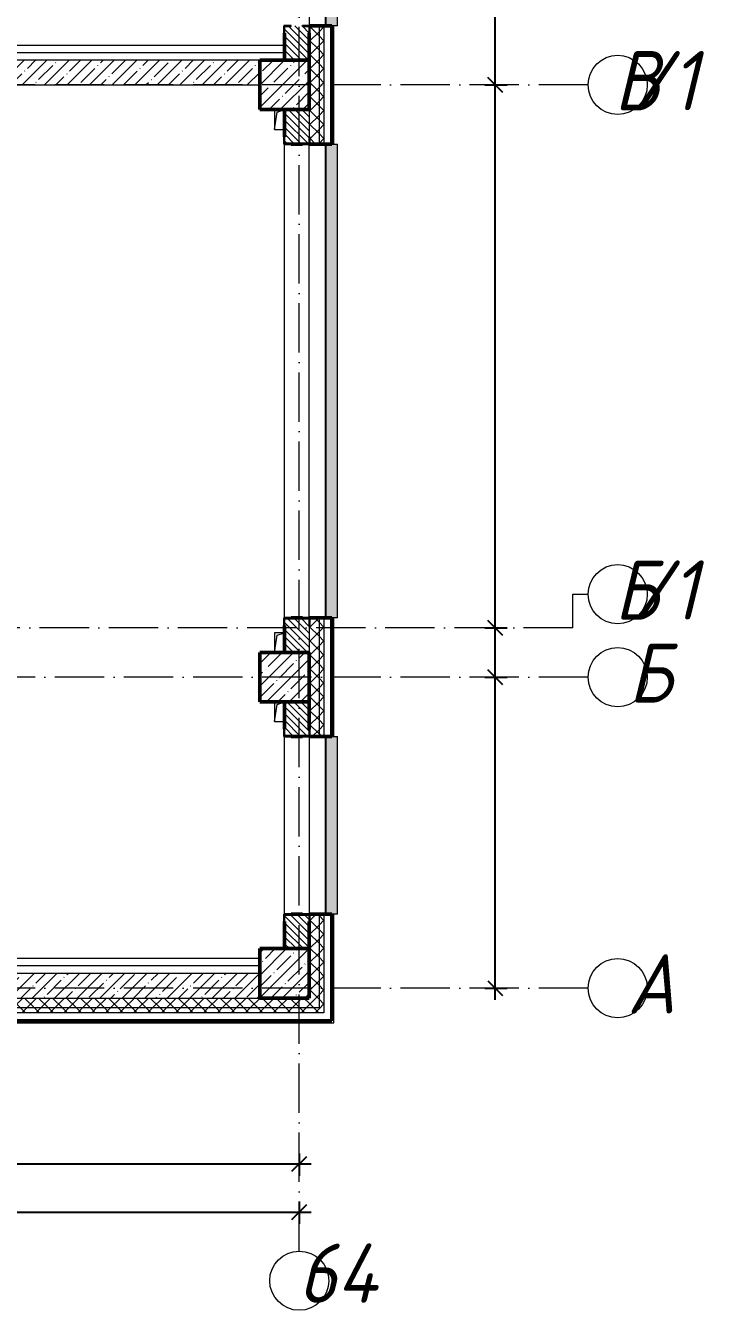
# Model space of a CAD drawing. Header units: millimetres. Extents: x -401725 to 250493, y 305116 to 802890.
# Drawn here: x -78136 to -71264, y 453933 to 466947 of the extents above; entities that cross this region are included whole.
import ezdxf

# ---------------------------------------------------------------- set-up
doc = ezdxf.new("R2010")
doc.units = ezdxf.units.MM
doc.linetypes.add('50_200_ШТРИХ_1Т_ш5_п1_п1_', pattern=[700, 500, -100, 0, -100])
for name, color, linetype, lineweight in [('A-____-____-DIMS', 7, 'Continuous', 9), ('A-DETL-____-OTLN-4', 7, 'Continuous', 18), ('A-GENM-____-MCUT', 7, 'Continuous', 25), ('A-GENM-____-OTLN', 7, 'Continuous', 9), ('A-GENM-____-OTLN-1', 7, 'Continuous', 25), ('A-GLAZ-____-OTLN', 7, 'Continuous', 9), ('A-WALL-____-MCUT-1', 7, 'Continuous', 9), ('A-WALL-____-MCUT-2', 7, 'Continuous', 50), ('A-WALL-____-MCUT-3', 7, 'Continuous', 9), ('A-WALL-____-OTLN', 7, 'Continuous', 9), ('A-WALL-____-PATT-1', 7, 'Continuous', 9), ('A-WALL-FNSH-MCUT-1', 7, 'Continuous', 9), ('S-COLS-____-MCUT', 7, 'Continuous', 50), ('S-COLS-____-OTLN', 7, 'Continuous', 9), ('S-GRID-____-IDEN', 7, 'Continuous', 9), ('S-GRID-____-OTLN', 7, 'Continuous', 9), ('S-GRID-____-OTLN-1', 7, '50_200_ШТРИХ_1Т_ш5_п1_п1_', 9)]:
    doc.layers.add(name, color=color, linetype=linetype, lineweight=lineweight)
doc.layers.add('A-GLAZ-____-OTLN-1', color=7, linetype='Continuous', lineweight=9, true_color=0xc0c0c0)
doc.styles.add('ISOCPEUR_I', font='isocpeui.ttf', dxfattribs={"width": 0.9, "height": 2.5})
doc.dimstyles.new('ISO-2_5_0_9К_БОЛЬШОЙ_ОСИ', dxfattribs={"dimscale": 304.8, "dimtxt": 248.995294, "dimasz": 0.492126, "dimexe": 0.393701, "dimexo": 0, "dimgap": 0, "dimtad": 1, "dimdec": 0, "dimzin": 0, "dimdsep": 46, "dimtxsty": 'ISOCPEUR_I', "dimblk1": 'OBLIQUE', "dimblk2": 'OBLIQUE', "dimsah": 1, "dimcen": 0.09, "dimdle": 0.393701, "dimazin": 0, "dimtfac": 1, "dimtdec": 4, "dimtix": 1, "dimtmove": 0, "dimatfit": 3, "dimfxl": 1, "dimtvp": 1, "dimtolj": 1, "dimtzin": 0, "dimarcsym": 2})
pattern_1 = [(45, (-176515.07, 459015.94), (-70.71068, 70.71068), []), (135, (-176515.07, 459015.94), (-70.71068, -70.71068), [])]
pattern_2 = [(45, (-176515.07, 459015.94), (-114.04925, 114.04925), []), (45, (-176401.02, 459015.94), (-114.04925, 114.04925), [201.612, -40.322, 3.353, -36.97])]
pattern_3 = [(135, (-176515.067, 459015.94), (-35.35534, -35.35534), [])]
pattern_4 = [(45, (-176515.07, 459015.94), (-85.53659, 85.53659), []), (45, (-176458.04, 459015.94), (-85.53659, 85.53659), [])]

# ---------------------------------------------------------------- blocks, each defined once
blk = doc.blocks.new('BSC_Колонна _Прямоугольная - 500х500-V27-АР1_План отверстий 1 этажа в осях 1-64_А-ГГ')
at = {"layer": 'S-COLS-____-OTLN'}
h = blk.add_hatch(dxfattribs=at)
h.set_pattern_fill('FP_59', color=256, style=0, pattern_type=2)
h.set_pattern_definition([(45, (-101000, 1668.96), (-114.04925, 114.04925), []), (45, (-100885.95, 1668.96), (-114.04925, 114.04925), [201.613, -40.323, 3.353, -36.97])])
h.paths.add_polyline_path([(-250, -250), (250, -250), (250, 250), (-250, 250), (-250, -177)], flags=0)
at = {"layer": 'S-COLS-____-MCUT'}
for p, q in [((250, 250), (-250, 250)), ((-250, 250), (-250, -250)), ((250, -250), (250, 250)), ((-250, -250), (250, -250))]:
    blk.add_line(p, q, dxfattribs=at)
blk = doc.blocks.new('BSC_Колонна _Прямоугольная - 500х500-V29-АР1_План отверстий 1 этажа в осях 1-64_А-ГГ')
at = {"layer": 'S-COLS-____-OTLN'}
h = blk.add_hatch(dxfattribs=at)
h.set_pattern_fill('FP_61', color=256, style=0, pattern_type=2)
h.set_pattern_definition([(45, (-101000, -7331.04), (-114.04925, 114.04925), []), (45, (-100885.95, -7331.04), (-114.04925, 114.04925), [201.613, -40.323, 3.353, -36.97])])
h.paths.add_polyline_path([(-250, -250), (250, -250), (250, 250), (-250, 250)], flags=0)
at = {"layer": 'S-COLS-____-MCUT'}
for p, q in [((250, 250), (-250, 250)), ((-250, 250), (-250, -250)), ((250, -250), (250, 250)), ((-250, -250), (250, -250))]:
    blk.add_line(p, q, dxfattribs=at)
blk = doc.blocks.new('BSC_Колонна _Прямоугольная - 500х500-V84-АР1_План отверстий 1 этажа в осях 1-64_А-ГГ')
at = {"layer": 'S-COLS-____-OTLN'}
h = blk.add_hatch(dxfattribs=at)
h.set_pattern_fill('FP_116', color=256, style=0, pattern_type=2)
h.set_pattern_definition([(45, (-101000, -1331.04), (-114.04925, 114.04925), []), (45, (-100885.95, -1331.04), (-114.04925, 114.04925), [201.613, -40.323, 3.353, -36.97])])
h.paths.add_polyline_path([(-250, -250), (250, -250), (250, 250), (-250, 250)], flags=0)
at = {"layer": 'S-COLS-____-MCUT'}
for p, q in [((250, 250), (-250, 250)), ((-250, 250), (-250, -250)), ((250, -250), (250, 250)), ((-250, -250), (250, -250))]:
    blk.add_line(p, q, dxfattribs=at)
blk = doc.blocks.new('Фахверк_СКБ_Уголок - 250_2700-27497298-АР1_План отверстий 1 этажа в осях 1-64_А-ГГ')
at = {"layer": 'A-GENM-____-MCUT'}
for p, q in [((200, 181), (125, 181)), ((125, 181), (125, 106)), ((131, 106), (131, 175)), ((131, 175), (200, 175)), ((200, 175), (200, 181)), ((125, 106), (131, 106)), ((131, -6), (125, -6)), ((125, -6), (125, -81)), ((125, -81), (200, -81)), ((131, -75), (131, -6)), ((200, -75), (131, -75)), ((200, -81), (200, -75))]:
    blk.add_line(p, q, dxfattribs=at)
blk = doc.blocks.new('AR_Отверстие прямоугольное _в плите_ - AR_Отверстие прямоугольное _в плите_-30511735-АР1_План отверстий 1 этажа в осях 1-64_А-ГГ')
at = {"layer": 'A-GENM-____-OTLN'}
for p, q in [((-50, 100), (-50, -100)), ((-50, -100), (-25, 75)), ((-25, 75), (50, 100)), ((-50, -100), (50, -100))]:
    blk.add_line(p, q, dxfattribs=at)
blk = doc.blocks.new('AR_Отверстие прямоугольное _в плите_ - AR_Отверстие прямоугольное _в плите_-V182-АР1_План отверстий 1 этажа в осях 1-64_А-ГГ')
at = {"layer": 'A-GENM-____-OTLN'}
for p, q in [((50, 100), (-50, 100)), ((-50, 100), (-50, -100)), ((-50, -100), (-25, 75)), ((-25, 75), (50, 100))]:
    blk.add_line(p, q, dxfattribs=at)
blk = doc.blocks.new('Отлив_СКБ - Отлив витража_120_НВФ-V210-АР1_План отверстий 1 этажа в осях 1-64_А-ГГ')
at = {"layer": 'A-GLAZ-____-OTLN-1'}
for points in [[(0, -2), (1800, -2), (1800, 0), (0, 0)], [(51, -120), (1800, -120), (1800, -2), (0, -2), (0, -120)]]:
    blk.add_hatch(color=256, dxfattribs=at).paths.add_polyline_path(points, flags=0)
at = {"layer": 'A-GLAZ-____-OTLN'}
for p, q in [((0, 0), (1800, 0)), ((1800, -2), (0, -2)), ((0, -120), (0, -83)), ((0, -120), (1800, -120)), ((1800, -83), (1800, -120))]:
    blk.add_line(p, q, dxfattribs=at)
blk = doc.blocks.new('Отлив_СКБ - Отлив витража_120_НВФ-31885688-АР1_План отверстий 1 этажа в осях 1-64_А-ГГ')
at = {"layer": 'A-GLAZ-____-OTLN-1'}
for points in [[(3949, -2), (4800, -2), (4800, 0), (0, 0), (0, -2), (414, -2)], [(3949, -120), (4800, -120), (4800, -2), (0, -2), (0, -120), (414, -120)]]:
    blk.add_hatch(color=256, dxfattribs=at).paths.add_polyline_path(points, flags=0)
at = {"layer": 'A-GLAZ-____-OTLN'}
for p, q in [((0, 0), (4800, 0)), ((4800, -2), (0, -2)), ((0, -120), (0, -83)), ((0, -120), (4800, -120)), ((4800, -83), (4800, -120))]:
    blk.add_line(p, q, dxfattribs=at)
blk = doc.blocks.new('Ось сетки - Круг_Ø6_00__ISO-2_5_0_9K_-25732049-АР1_План отверстий 1 этажа в осях 1-64_А-ГГ')
at = {"layer": 'S-GRID-____-IDEN'}
blk.add_circle((0, 0), 3, dxfattribs=at)
blk = doc.blocks.new('_Oblique')
at = {"color": 0, "linetype": 'ByBlock', "lineweight": -2}
blk.add_line((-0.5, -0.5), (0.5, 0.5), dxfattribs=at)
blk = doc.blocks.new('*D13350')
at = {"layer": 'A-____-____-DIMS', "color": 0, "lineweight": -2, "transparency": 16777216}
for p, q in [((-83165, 455523), (-83165, 455297)), ((-75365, 455523), (-75365, 455297)), ((-83285, 455417), (-75245, 455417))]:
    blk.add_line(p, q, dxfattribs=at)
at = {"layer": 'Defpoints', "color": 0, "transparency": 16777216}
for p in [(-83165, 455523), (-75365, 455523), (-75365, 455417)]:
    blk.add_point(p, dxfattribs=at)
at = {"layer": 'A-____-____-DIMS', "color": 0, "lineweight": -2, "transparency": 16777216, "xscale": 150, "yscale": 150, "zscale": 150, "rotation": 180}
blk.add_blockref('_Oblique', (-83165, 455417), dxfattribs=at)
at = {"layer": 'A-____-____-DIMS', "color": 0, "lineweight": -2, "transparency": 16777216, "xscale": 150, "yscale": 150, "zscale": 150}
blk.add_blockref('_Oblique', (-75365, 455417), dxfattribs=at)
at = {"layer": 'A-____-____-DIMS', "color": 0, "transparency": 16777216, "insert": (-79265, 455419), "char_height": 2.5, "width": 758.48, "attachment_point": 5, "style": 'ISOCPEUR_I'}
blk.add_mtext('\\A1;7800', dxfattribs=at)
blk = doc.blocks.new('*D13351')
at = {"layer": 'A-____-____-DIMS', "color": 0, "lineweight": -2, "transparency": 16777216}
for p, q in [((-178865, 455035), (-178865, 454809)), ((-75365, 455035), (-75365, 454809)), ((-178985, 454929), (-75245, 454929))]:
    blk.add_line(p, q, dxfattribs=at)
at = {"layer": 'Defpoints', "color": 0, "transparency": 16777216}
for p in [(-178865, 455035), (-75365, 455035), (-75365, 454929)]:
    blk.add_point(p, dxfattribs=at)
at = {"layer": 'A-____-____-DIMS', "color": 0, "lineweight": -2, "transparency": 16777216, "xscale": 150, "yscale": 150, "zscale": 150, "rotation": 180}
blk.add_blockref('_Oblique', (-178865, 454929), dxfattribs=at)
at = {"layer": 'A-____-____-DIMS', "color": 0, "lineweight": -2, "transparency": 16777216, "xscale": 150, "yscale": 150, "zscale": 150}
blk.add_blockref('_Oblique', (-75365, 454929), dxfattribs=at)
at = {"layer": 'A-____-____-DIMS', "color": 0, "transparency": 16777216, "insert": (-127115, 454930), "char_height": 2.5, "width": 1080.26, "attachment_point": 5, "style": 'ISOCPEUR_I'}
blk.add_mtext('\\A1;103500', dxfattribs=at)
blk = doc.blocks.new('*D13352')
at = {"layer": 'A-____-____-DIMS', "color": 0, "lineweight": -2, "transparency": 16777216}
for p, q in [((-73381, 457077), (-73381, 460467)), ((-73487, 460347), (-73261, 460347)), ((-73487, 457197), (-73261, 457197))]:
    blk.add_line(p, q, dxfattribs=at)
at = {"layer": 'Defpoints', "color": 0, "transparency": 16777216}
for p in [(-73487, 460347), (-73381, 460347), (-73487, 457197)]:
    blk.add_point(p, dxfattribs=at)
at = {"layer": 'A-____-____-DIMS', "color": 0, "lineweight": -2, "transparency": 16777216, "xscale": 150, "yscale": 150, "zscale": 150}
for p, rotation in [((-73381, 460347), 90), ((-73381, 457197), 270)]:
    blk.add_blockref('_Oblique', p, dxfattribs=dict(at, rotation=rotation))
at = {"layer": 'A-____-____-DIMS', "color": 0, "transparency": 16777216, "insert": (-73382, 458772), "char_height": 2.5, "width": 701.02, "attachment_point": 5, "rotation": 90, "style": 'ISOCPEUR_I'}
blk.add_mtext('\\A1;3150', dxfattribs=at)
blk = doc.blocks.new('*D13353')
at = {"layer": 'A-____-____-DIMS', "color": 0, "lineweight": -2, "transparency": 16777216}
for p, q in [((-73381, 460227), (-73381, 460967)), ((-73487, 460847), (-73261, 460847)), ((-73487, 460347), (-73261, 460347))]:
    blk.add_line(p, q, dxfattribs=at)
at = {"layer": 'Defpoints', "color": 0, "transparency": 16777216}
for p in [(-73487, 460847), (-73381, 460847), (-73487, 460347)]:
    blk.add_point(p, dxfattribs=at)
at = {"layer": 'A-____-____-DIMS', "color": 0, "lineweight": -2, "transparency": 16777216, "xscale": 150, "yscale": 150, "zscale": 150}
for p, rotation in [((-73381, 460847), 90), ((-73381, 460347), 270)]:
    blk.add_blockref('_Oblique', p, dxfattribs=dict(at, rotation=rotation))
at = {"layer": 'A-____-____-DIMS', "color": 0, "transparency": 16777216, "insert": (-73382, 460597), "char_height": 2.5, "width": 568.86, "attachment_point": 5, "rotation": 90, "style": 'ISOCPEUR_I'}
blk.add_mtext('\\A1;500', dxfattribs=at)
blk = doc.blocks.new('*D13354')
at = {"layer": 'A-____-____-DIMS', "color": 0, "lineweight": -2, "transparency": 16777216}
for p, q in [((-73381, 460727), (-73381, 466467)), ((-73487, 466347), (-73261, 466347)), ((-73487, 460847), (-73261, 460847))]:
    blk.add_line(p, q, dxfattribs=at)
at = {"layer": 'Defpoints', "color": 0, "transparency": 16777216}
for p in [(-73487, 466347), (-73381, 466347), (-73487, 460847)]:
    blk.add_point(p, dxfattribs=at)
at = {"layer": 'A-____-____-DIMS', "color": 0, "lineweight": -2, "transparency": 16777216, "xscale": 150, "yscale": 150, "zscale": 150}
for p, rotation in [((-73381, 466347), 90), ((-73381, 460847), 270)]:
    blk.add_blockref('_Oblique', p, dxfattribs=dict(at, rotation=rotation))
at = {"layer": 'A-____-____-DIMS', "color": 0, "transparency": 16777216, "insert": (-73382, 463597), "char_height": 2.5, "width": 758.48, "attachment_point": 5, "rotation": 90, "style": 'ISOCPEUR_I'}
blk.add_mtext('\\A1;5500', dxfattribs=at)
blk = doc.blocks.new('*D13355')
at = {"layer": 'A-____-____-DIMS', "color": 0, "lineweight": -2, "transparency": 16777216}
for p, q in [((-73381, 466227), (-73381, 468517)), ((-73487, 468397), (-73261, 468397)), ((-73487, 466347), (-73261, 466347))]:
    blk.add_line(p, q, dxfattribs=at)
at = {"layer": 'Defpoints', "color": 0, "transparency": 16777216}
for p in [(-73487, 468397), (-73381, 468397), (-73487, 466347)]:
    blk.add_point(p, dxfattribs=at)
at = {"layer": 'A-____-____-DIMS', "color": 0, "lineweight": -2, "transparency": 16777216, "xscale": 150, "yscale": 150, "zscale": 150}
for p, rotation in [((-73381, 468397), 90), ((-73381, 466347), 270)]:
    blk.add_blockref('_Oblique', p, dxfattribs=dict(at, rotation=rotation))
at = {"layer": 'A-____-____-DIMS', "color": 0, "transparency": 16777216, "insert": (-73382, 467372), "char_height": 2.5, "width": 758.48, "attachment_point": 5, "rotation": 90, "style": 'ISOCPEUR_I'}
blk.add_mtext('\\A1;2050', dxfattribs=at)

msp = doc.modelspace()

# ---------------------------------------------------------------- hatches: boundary and pattern name
at = {"layer": 'A-WALL-____-PATT-1'}
h = msp.add_hatch(dxfattribs=at)
h.set_pattern_fill('FP_1', color=256, style=0, pattern_type=2)
h.set_pattern_definition(pattern_1)
h.paths.add_polyline_path([(-75165.0675, 456996.983), (-75165.0675, 457946.983), (-75259.0675, 457946.983), (-75259.0675, 457871.983), (-75265.0675, 457871.983), (-75265.0675, 456996.983)], flags=0)
h.paths.add_polyline_path([(-75259.0675, 459746.983), (-75165.0675, 459746.983), (-75165.0675, 460946.983), (-75259.0675, 460946.983), (-75259.0675, 460871.983), (-75265.0675, 460871.983), (-75265.0675, 459821.983), (-75259.0675, 459821.983), (-75259.0675, 459750.427)], flags=0)
h.paths.add_polyline_path([(-75259.0675, 465746.983), (-75165.0675, 465746.983), (-75165.0675, 466946.983), (-75259.0675, 466946.983), (-75259.0675, 466871.983), (-75265.0675, 466871.983), (-75265.0675, 465821.983), (-75259.0675, 465821.983), (-75259.0675, 465752.983)], flags=0)
h.paths.add_polyline_path([(-75259.0675, 468746.983), (-75165.0675, 468746.983), (-75165.0675, 469946.983), (-75259.0675, 469946.983), (-75259.0675, 469871.983), (-75265.0675, 469871.983), (-75265.0675, 468821.983), (-75259.0675, 468821.983), (-75259.0675, 468752.983)], flags=0)
h.paths.add_polyline_path([(-75165.0675, 471746.983), (-75165.0675, 472946.983), (-75259.0675, 472946.983), (-75259.0675, 472871.983), (-75265.0675, 472871.983), (-75265.0675, 471821.983), (-75259.0675, 471821.983), (-75259.0675, 471746.983)], flags=0)
h.paths.add_polyline_path([(-75165.0675, 474746.983), (-75165.0675, 475946.983), (-75259.0675, 475946.983), (-75259.0675, 475871.983), (-75265.0675, 475871.983), (-75265.0675, 474821.983), (-75259.0675, 474821.983), (-75259.0675, 474746.983)], flags=0)
h.paths.add_polyline_path([(-75165.0675, 483746.983), (-75165.0675, 484946.983), (-75259.0675, 484946.983), (-75259.0675, 484871.983), (-75265.0675, 484871.983), (-75265.0675, 483821.983), (-75259.0675, 483821.983), (-75259.0675, 483746.983)], flags=0)
h.paths.add_polyline_path([(-75165.0675, 492746.983), (-75165.0675, 493946.983), (-75259.0675, 493946.983), (-75259.0675, 493871.983), (-75265.0675, 493871.983), (-75265.0675, 492821.983), (-75259.0675, 492821.983), (-75259.0675, 492746.983)], flags=0)
h.paths.add_polyline_path([(-75259.0675, 504746.983), (-75165.0675, 504746.983), (-75165.0675, 505811.983), (-75265.0675, 505811.983), (-75265.0675, 504821.983), (-75259.0675, 504821.983), (-75259.0675, 504752.983)], flags=0)
h = msp.add_hatch(dxfattribs=at)
h.set_pattern_fill('FP_1', color=256, style=0, pattern_type=2)
h.set_pattern_definition(pattern_1)
h.paths.add_polyline_path([(-75165.0675, 456946.983), (-75115.0675, 456946.983), (-75115.0675, 457946.983), (-75165.0675, 457946.983), (-75165.0675, 456996.983)], flags=0)
h.paths.add_polyline_path([(-75165.0675, 459746.983), (-75115.0675, 459746.983), (-75115.0675, 460946.983), (-75165.0675, 460946.983), (-75165.0675, 459750.427)], flags=0)
h.paths.add_polyline_path([(-75115.0675, 465746.983), (-75115.0675, 466946.983), (-75165.0675, 466946.983), (-75165.0675, 465746.983)], flags=0)
h.paths.add_polyline_path([(-75115.0675, 468746.983), (-75115.0675, 469946.983), (-75165.0675, 469946.983), (-75165.0675, 468746.983)], flags=0)
h.paths.add_polyline_path([(-75115.0675, 471746.983), (-75115.0675, 472946.983), (-75165.0675, 472946.983), (-75165.0675, 471746.983)], flags=0)
h.paths.add_polyline_path([(-75115.0675, 474746.983), (-75115.0675, 475946.983), (-75165.0675, 475946.983), (-75165.0675, 474746.983)], flags=0)
h.paths.add_polyline_path([(-75115.0675, 483746.983), (-75115.0675, 484946.983), (-75165.0675, 484946.983), (-75165.0675, 483746.983)], flags=0)
h.paths.add_polyline_path([(-75115.0675, 492746.983), (-75115.0675, 493946.983), (-75165.0675, 493946.983), (-75165.0675, 492746.983)], flags=0)
h.paths.add_polyline_path([(-75165.0675, 504746.983), (-75115.0675, 504746.983), (-75115.0675, 505811.983), (-75165.0675, 505811.983), (-75165.0675, 505330.1087)], flags=0)
h = msp.add_hatch(dxfattribs=at)
h.set_pattern_fill('FP_3', color=256, style=0, pattern_type=2)
h.set_pattern_definition(pattern_4)
h.paths.add_polyline_path([(-75035.0675, 456846.983), (-75015.0675, 456846.983), (-75015.0675, 457946.983), (-75035.0675, 457946.983), (-75035.0675, 456866.983)], flags=0)
h.paths.add_polyline_path([(-75035.0675, 459746.983), (-75015.0675, 459746.983), (-75015.0675, 460946.983), (-75035.0675, 460946.983), (-75035.0675, 459750.427)], flags=0)
h.paths.add_polyline_path([(-75015.0675, 465746.983), (-75015.0675, 466946.983), (-75035.0675, 466946.983), (-75035.0675, 465746.983)], flags=0)
h.paths.add_polyline_path([(-75035.0675, 468746.983), (-75015.0675, 468746.983), (-75015.0675, 469946.983), (-75035.0675, 469946.983), (-75035.0675, 469210.3609)], flags=0)
h.paths.add_polyline_path([(-75035.0675, 471746.983), (-75015.0675, 471746.983), (-75015.0675, 472946.983), (-75035.0675, 472946.983), (-75035.0675, 471790.3429)], flags=0)
h.paths.add_polyline_path([(-75015.0675, 474746.983), (-75015.0675, 475946.983), (-75035.0675, 475946.983), (-75035.0675, 474746.983)], flags=0)
h.paths.add_polyline_path([(-75015.0675, 483746.983), (-75015.0675, 484946.983), (-75035.0675, 484946.983), (-75035.0675, 483746.983)], flags=0)
h.paths.add_polyline_path([(-75015.0675, 492746.983), (-75015.0675, 493946.983), (-75035.0675, 493946.983), (-75035.0675, 492746.983)], flags=0)
h.paths.add_polyline_path([(-75035.0675, 504746.983), (-75015.0675, 504746.983), (-75015.0675, 505811.983), (-75035.0675, 505811.983), (-75035.0675, 505330.1087)], flags=0)
h = msp.add_hatch(dxfattribs=at)
h.set_pattern_fill('FP_6', color=256, style=0, pattern_type=2)
h.set_pattern_definition(pattern_3)
h.paths.add_polyline_path([(-75515.0675, 466596.983), (-75265.0675, 466596.983), (-75265.0675, 466940.983), (-75334.0675, 466940.983), (-75334.0675, 466946.983), (-75446.0675, 466946.983), (-75446.0675, 466940.983), (-75515.0675, 466940.983), (-75515.0675, 466630.3789)], flags=0)
h.paths.add_polyline_path([(-75446.0675, 468746.983), (-75334.0675, 468746.983), (-75334.0675, 468752.983), (-75265.0675, 468752.983), (-75265.0675, 469096.983), (-75515.0675, 469096.983), (-75515.0675, 468752.983), (-75446.0675, 468752.983)], flags=0)
h = msp.add_hatch(dxfattribs=at)
h.set_pattern_fill('FP_27', color=256, style=0, pattern_type=2)
h.set_pattern_definition(pattern_2)
h.paths.add_polyline_path([(-75765.0675, 466346.983), (-75765.0675, 466596.983), (-82765.0675, 466596.983), (-82765.0675, 466346.983), (-75784.5532, 466346.983)], flags=0)
h = msp.add_hatch(dxfattribs=at)
h.set_pattern_fill('FP_6', color=256, style=0, pattern_type=2)
h.set_pattern_definition(pattern_3)
h.paths.add_polyline_path([(-75265.0675, 460596.983), (-75265.0675, 460940.983), (-75334.0675, 460940.983), (-75334.0675, 460946.983), (-75446.0675, 460946.983), (-75446.0675, 460940.983), (-75515.0675, 460940.983), (-75515.0675, 460596.983)], flags=0)
h.paths.add_polyline_path([(-75334.0675, 465746.983), (-75334.0675, 465752.983), (-75265.0675, 465752.983), (-75265.0675, 466096.983), (-75515.0675, 466096.983), (-75515.0675, 465752.983), (-75446.0675, 465752.983), (-75446.0675, 465746.983)], flags=0)
h = msp.add_hatch(dxfattribs=at)
h.set_pattern_fill('FP_6', color=256, style=0, pattern_type=2)
h.set_pattern_definition(pattern_3)
h.paths.add_polyline_path([(-75515.0675, 457596.983), (-75265.0675, 457596.983), (-75265.0675, 457940.983), (-75334.0675, 457940.983), (-75334.0675, 457946.983), (-75446.0675, 457946.983), (-75446.0675, 457940.983), (-75515.0675, 457940.983), (-75515.0675, 457871.983)], flags=0)
h.paths.add_polyline_path([(-75334.0675, 459746.983), (-75334.0675, 459752.983), (-75265.0675, 459752.983), (-75265.0675, 460096.983), (-75515.0675, 460096.983), (-75515.0675, 459752.983), (-75446.0675, 459752.983), (-75446.0675, 459746.983)], flags=0)
h = msp.add_hatch(dxfattribs=at)
h.set_pattern_fill('FP_27', color=256, style=0, pattern_type=2)
h.set_pattern_definition(pattern_2)
h.paths.add_polyline_path([(-75784.5532, 457096.983), (-75765.0675, 457096.983), (-75765.0675, 457346.983), (-82765.0675, 457346.983), (-82765.0675, 457096.983), (-77552.0174, 457096.983)], flags=0)
h = msp.add_hatch(dxfattribs=at)
h.set_pattern_fill('FP_1', color=256, style=0, pattern_type=2)
h.set_pattern_definition(pattern_1)
h.paths.add_polyline_path([(-75784.5532, 456996.983), (-75265.0675, 456996.983), (-75265.0675, 457096.983), (-84290.0675, 457096.983), (-84290.0675, 457090.983), (-84365.0675, 457090.983), (-84365.0675, 456996.983), (-77552.0174, 456996.983)], flags=0)
h.paths.add_polyline_path([(-86389.3389, 456996.983), (-86165.0675, 456996.983), (-86165.0675, 457090.983), (-86240.0675, 457090.983), (-86240.0675, 457096.983), (-91015.0675, 457096.983), (-91015.0675, 456996.983), (-87273.071, 456996.983)], flags=0)
h.paths.add_polyline_path([(-92415.0675, 456996.983), (-92415.0675, 457096.983), (-93015.0675, 457096.983), (-93015.0675, 456996.983)], flags=0)
h.paths.add_polyline_path([(-95115.0675, 456996.983), (-95115.0675, 457096.983), (-96240.0675, 457096.983), (-96240.0675, 457090.983), (-96315.0675, 457090.983), (-96315.0675, 456996.983), (-95226.6603, 456996.983)], flags=0)
h.paths.add_polyline_path([(-98115.0675, 456996.983), (-98115.0675, 457090.983), (-98190.0675, 457090.983), (-98190.0675, 457096.983), (-99240.0675, 457096.983), (-99240.0675, 457090.983), (-99315.0675, 457090.983), (-99315.0675, 456996.983), (-98761.5889, 456996.983)], flags=0)
h.paths.add_polyline_path([(-102240.0675, 456996.983), (-101115.0675, 456996.983), (-101115.0675, 457096.983), (-102240.0675, 457096.983), (-102240.0675, 457090.983), (-102315.0675, 457090.983), (-102315.0675, 456996.983), (-102296.5175, 456996.983)], flags=0)
h.paths.add_polyline_path([(-104115.0675, 456996.983), (-104115.0675, 457096.983), (-105440.0675, 457096.983), (-105440.0675, 457090.983), (-105515.0675, 457090.983), (-105515.0675, 456996.983), (-104947.7139, 456996.983)], flags=0)
h.paths.add_polyline_path([(-107598.9103, 456996.983), (-107315.0675, 456996.983), (-107315.0675, 457090.983), (-107390.0675, 457090.983), (-107390.0675, 457096.983), (-108440.0675, 457096.983), (-108440.0675, 457090.983), (-108515.0675, 457090.983), (-108515.0675, 456996.983), (-107665.0675, 456996.983)], flags=0)
h.paths.add_polyline_path([(-113785.0353, 456996.983), (-113315.0675, 456996.983), (-113315.0675, 457090.983), (-113390.0675, 457090.983), (-113390.0675, 457096.983), (-114440.0675, 457096.983), (-114440.0675, 457090.983), (-114515.0675, 457090.983), (-114515.0675, 456996.983), (-114165.0675, 456996.983)], flags=0)
h.paths.add_polyline_path([(-116315.0675, 456996.983), (-116315.0675, 457090.983), (-116390.0675, 457090.983), (-116390.0675, 457096.983), (-117440.0675, 457096.983), (-117440.0675, 457090.983), (-117515.0675, 457090.983), (-117515.0675, 456996.983), (-116436.2318, 456996.983)], flags=0)
h.paths.add_polyline_path([(-119971.1603, 456996.983), (-119315.0675, 456996.983), (-119315.0675, 457090.983), (-119390.0675, 457090.983), (-119390.0675, 457096.983), (-120440.0675, 457096.983), (-120440.0675, 457090.983), (-120515.0675, 457090.983), (-120515.0675, 456996.983), (-120440.0675, 456996.983)], flags=0)
h.paths.add_polyline_path([(-122622.3568, 456996.983), (-122315.0675, 456996.983), (-122315.0675, 457090.983), (-122390.0675, 457090.983), (-122390.0675, 457096.983), (-123440.0675, 457096.983), (-123440.0675, 457090.983), (-123515.0675, 457090.983), (-123515.0675, 456996.983), (-122665.0675, 456996.983)], flags=0)
h.paths.add_polyline_path([(-126165.0675, 456996.983), (-125315.0675, 456996.983), (-125315.0675, 457090.983), (-125390.0675, 457090.983), (-125390.0675, 457096.983), (-126440.0675, 457096.983), (-126440.0675, 457090.983), (-126515.0675, 457090.983), (-126515.0675, 456996.983), (-126440.0675, 456996.983)], flags=0)
h.paths.add_polyline_path([(-128321.0675, 456996.983), (-128315.0675, 456996.983), (-128315.0675, 457090.983), (-128390.0675, 457090.983), (-128390.0675, 457096.983), (-129440.0675, 457096.983), (-129440.0675, 457090.983), (-129515.0675, 457090.983), (-129515.0675, 456996.983), (-128390.0675, 456996.983)], flags=0)
h.paths.add_polyline_path([(-131459.6782, 456996.983), (-131315.0675, 456996.983), (-131315.0675, 457090.983), (-131390.0675, 457090.983), (-131390.0675, 457096.983), (-132440.0675, 457096.983), (-132440.0675, 457090.983), (-132515.0675, 457090.983), (-132515.0675, 456996.983), (-131665.0675, 456996.983)], flags=0)
h.paths.add_polyline_path([(-134390.0675, 456996.983), (-134315.0675, 456996.983), (-134315.0675, 457090.983), (-134390.0675, 457090.983), (-134390.0675, 457096.983), (-135440.0675, 457096.983), (-135440.0675, 457090.983), (-135515.0675, 457090.983), (-135515.0675, 456996.983), (-134665.0675, 456996.983)], flags=0)
h.paths.add_polyline_path([(-137645.8032, 456996.983), (-137315.0675, 456996.983), (-137315.0675, 457090.983), (-137390.0675, 457090.983), (-137390.0675, 457096.983), (-138180.0675, 457096.983), (-138180.0675, 456996.983), (-137665.0675, 456996.983)], flags=0)
h.paths.add_polyline_path([(-138200.0675, 456996.983), (-138200.0675, 457096.983), (-138719.0675, 457096.983), (-138719.0675, 456996.983), (-138529.5354, 456996.983)], flags=0)
h.paths.add_polyline_path([(-150018.0532, 456996.983), (-149515.0675, 456996.983), (-149515.0675, 457090.983), (-149590.0675, 457090.983), (-149590.0675, 457096.983), (-150719.0675, 457096.983), (-150719.0675, 456996.983)], flags=0)
h.paths.add_polyline_path([(-152590.0675, 456996.983), (-152515.0675, 456996.983), (-152515.0675, 457090.983), (-152590.0675, 457090.983), (-152590.0675, 457096.983), (-153640.0675, 457096.983), (-153640.0675, 457090.983), (-153715.0675, 457090.983), (-153715.0675, 457096.983), (-153719.0675, 457096.983), (-153719.0675, 456996.983), (-153552.9818, 456996.983)], flags=0)
h.paths.add_polyline_path([(-155515.0675, 456996.983), (-155515.0675, 457090.983), (-155590.0675, 457090.983), (-155590.0675, 457096.983), (-156719.0675, 457096.983), (-156719.0675, 456996.983), (-156204.1782, 456996.983)], flags=0)
h.paths.add_polyline_path([(-158515.0675, 456996.983), (-158515.0675, 457090.983), (-158590.0675, 457090.983), (-158590.0675, 457096.983), (-159719.0675, 457096.983), (-159719.0675, 456996.983), (-158855.3747, 456996.983)], flags=0)
h.paths.add_polyline_path([(-162115.0675, 456996.983), (-161515.0675, 456996.983), (-161515.0675, 457090.983), (-161590.0675, 457090.983), (-161590.0675, 457096.983), (-162640.0675, 457096.983), (-162640.0675, 457090.983), (-162715.0675, 457090.983), (-162715.0675, 457096.983), (-162719.0675, 457096.983), (-162719.0675, 456996.983), (-162390.3032, 456996.983)], flags=0)
h.paths.add_polyline_path([(-163721.0675, 456996.983), (-163715.0675, 456996.983), (-163715.0675, 457090.983), (-163790.0675, 457090.983), (-163790.0675, 457096.983), (-169040.0675, 457096.983), (-169040.0675, 457090.983), (-169115.0675, 457090.983), (-169115.0675, 456996.983), (-163790.0675, 456996.983)], flags=0)
h.paths.add_polyline_path([(-171227.6247, 456996.983), (-170111.0675, 456996.983), (-170111.0675, 457096.983), (-170115.0675, 457096.8941), (-170115.0675, 457090.983), (-170190.0675, 457090.983), (-170190.0675, 457096.983), (-174615.0675, 457096.983), (-174615.0675, 456996.983), (-172995.089, 456996.983)], flags=0)
h.paths.add_polyline_path([(-176015.0675, 456996.983), (-176015.0675, 457096.983), (-176615.0675, 457096.983), (-176615.0675, 456996.983), (-176530.0175, 456996.983)], flags=0)
h.paths.add_polyline_path([(-178965.0675, 456996.983), (-178715.0675, 456996.983), (-178715.0675, 457096.983), (-178965.0675, 457096.983)], flags=0)
h = msp.add_hatch(dxfattribs=at)
h.set_pattern_fill('FP_1', color=256, style=0, pattern_type=2)
h.set_pattern_definition(pattern_1)
h.paths.add_polyline_path([(-75784.5532, 456946.983), (-75165.0675, 456946.983), (-75165.0675, 456996.983), (-84365.0675, 456996.983), (-84365.0675, 456946.983), (-77552.0174, 456946.983)], flags=0)
h.paths.add_polyline_path([(-87273.071, 456946.983), (-86165.0675, 456946.983), (-86165.0675, 456996.983), (-91015.0675, 456996.983), (-91015.0675, 456946.983), (-88156.8032, 456946.983)], flags=0)
h.paths.add_polyline_path([(-93015.0675, 456946.983), (-92415.0675, 456946.983), (-92415.0675, 456996.983), (-93015.0675, 456996.983)], flags=0)
h.paths.add_polyline_path([(-96315.0675, 456946.983), (-95115.0675, 456946.983), (-95115.0675, 456996.983), (-96315.0675, 456996.983)], flags=0)
h.paths.add_polyline_path([(-98761.5889, 456946.983), (-98115.0675, 456946.983), (-98115.0675, 456996.983), (-99315.0675, 456996.983), (-99315.0675, 456946.983)], flags=0)
h.paths.add_polyline_path([(-102296.5175, 456946.983), (-101115.0675, 456946.983), (-101115.0675, 456996.983), (-102315.0675, 456996.983), (-102315.0675, 456946.983)], flags=0)
h.paths.add_polyline_path([(-104115.0675, 456946.983), (-104115.0675, 456996.983), (-105515.0675, 456996.983), (-105515.0675, 456946.983), (-104947.7139, 456946.983)], flags=0)
h.paths.add_polyline_path([(-107315.0675, 456946.983), (-107315.0675, 456996.983), (-108515.0675, 456996.983), (-108515.0675, 456946.983), (-107598.9103, 456946.983)], flags=0)
h.paths.add_polyline_path([(-114515.0675, 456946.983), (-113315.0675, 456946.983), (-113315.0675, 456996.983), (-114515.0675, 456996.983)], flags=0)
h.paths.add_polyline_path([(-116315.0675, 456946.983), (-116315.0675, 456996.983), (-117515.0675, 456996.983), (-117515.0675, 456946.983), (-116436.2318, 456946.983)], flags=0)
h.paths.add_polyline_path([(-119971.1603, 456946.983), (-119315.0675, 456946.983), (-119315.0675, 456996.983), (-120515.0675, 456996.983), (-120515.0675, 456946.983)], flags=0)
h.paths.add_polyline_path([(-122315.0675, 456946.983), (-122315.0675, 456996.983), (-123515.0675, 456996.983), (-123515.0675, 456946.983), (-122622.3568, 456946.983)], flags=0)
h.paths.add_polyline_path([(-125315.0675, 456946.983), (-125315.0675, 456996.983), (-126515.0675, 456996.983), (-126515.0675, 456946.983), (-126157.2854, 456946.983)], flags=0)
h.paths.add_polyline_path([(-128315.0675, 456946.983), (-128315.0675, 456996.983), (-129515.0675, 456996.983), (-129515.0675, 456946.983), (-128808.4818, 456946.983)], flags=0)
h.paths.add_polyline_path([(-132515.0675, 456946.983), (-131315.0675, 456946.983), (-131315.0675, 456996.983), (-132515.0675, 456996.983)], flags=0)
h.paths.add_polyline_path([(-135515.0675, 456946.983), (-134315.0675, 456946.983), (-134315.0675, 456996.983), (-135515.0675, 456996.983)], flags=0)
h.paths.add_polyline_path([(-138180.0675, 456946.983), (-137315.0675, 456946.983), (-137315.0675, 456996.983), (-138180.0675, 456996.983)], flags=0)
h.paths.add_polyline_path([(-138719.0675, 456946.983), (-138200.0675, 456946.983), (-138200.0675, 456996.983), (-138719.0675, 456996.983)], flags=0)
h.paths.add_polyline_path([(-150018.0532, 456946.983), (-149515.0675, 456946.983), (-149515.0675, 456996.983), (-150719.0675, 456996.983), (-150719.0675, 456946.983)], flags=0)
h.paths.add_polyline_path([(-153719.0675, 456946.983), (-152515.0675, 456946.983), (-152515.0675, 456996.983), (-153719.0675, 456996.983)], flags=0)
h.paths.add_polyline_path([(-156719.0675, 456946.983), (-155515.0675, 456946.983), (-155515.0675, 456996.983), (-156719.0675, 456996.983)], flags=0)
h.paths.add_polyline_path([(-158515.0675, 456946.983), (-158515.0675, 456996.983), (-159719.0675, 456996.983), (-159719.0675, 456946.983), (-158855.3747, 456946.983)], flags=0)
h.paths.add_polyline_path([(-161515.0675, 456946.983), (-161515.0675, 456996.983), (-162719.0675, 456996.983), (-162719.0675, 456946.983), (-162390.3032, 456946.983)], flags=0)
h.paths.add_polyline_path([(-164157.7675, 456946.983), (-163715.0675, 456946.983), (-163715.0675, 456996.983), (-169115.0675, 456996.983), (-169115.0675, 456946.983), (-165925.2318, 456946.983)], flags=0)
h.paths.add_polyline_path([(-171227.6247, 456946.983), (-170111.0675, 456946.983), (-170111.0675, 456996.983), (-174615.0675, 456996.983), (-174615.0675, 456946.983), (-172995.089, 456946.983)], flags=0)
h.paths.add_polyline_path([(-176015.0675, 456946.983), (-176015.0675, 456996.983), (-176615.0675, 456996.983), (-176615.0675, 456946.983), (-176530.0175, 456946.983)], flags=0)
h.paths.add_polyline_path([(-178965.0675, 456946.983), (-178715.0675, 456946.983), (-178715.0675, 456996.983), (-178965.0675, 456996.983)], flags=0)
h = msp.add_hatch(dxfattribs=at)
h.set_pattern_fill('FP_3', color=256, style=0, pattern_type=2)
h.set_pattern_definition(pattern_4)
h.paths.add_polyline_path([(-75035.0675, 456846.983), (-75035.0675, 456866.983), (-84365.0675, 456866.983), (-84365.0675, 456846.983), (-75784.5532, 456846.983)], flags=0)
h.paths.add_polyline_path([(-86389.3389, 456846.983), (-86165.0675, 456846.983), (-86165.0675, 456866.983), (-91015.0675, 456866.983), (-91015.0675, 456846.983), (-87273.071, 456846.983)], flags=0)
h.paths.add_polyline_path([(-92415.0675, 456846.983), (-92415.0675, 456866.983), (-93015.0675, 456866.983), (-93015.0675, 456846.983)], flags=0)
h.paths.add_polyline_path([(-96315.0675, 456846.983), (-95115.0675, 456846.983), (-95115.0675, 456866.983), (-96315.0675, 456866.983)], flags=0)
h.paths.add_polyline_path([(-98115.0675, 456846.983), (-98115.0675, 456866.983), (-99315.0675, 456866.983), (-99315.0675, 456846.983), (-98761.5889, 456846.983)], flags=0)
h.paths.add_polyline_path([(-101115.0675, 456846.983), (-101115.0675, 456866.983), (-102315.0675, 456866.983), (-102315.0675, 456846.983), (-102296.5175, 456846.983)], flags=0)
h.paths.add_polyline_path([(-104115.0675, 456846.983), (-104115.0675, 456866.983), (-104630.0675, 456866.983), (-104630.0675, 456846.983)], flags=0)

# ---------------------------------------------------------------- linework, layer by layer
at = {"layer": 'A-DETL-____-OTLN-4'}
for p, q in [((-75515.0675, 466746.983), (-83065.0675, 466746.983)), ((-75515.0675, 466671.983), (-83065.0675, 466671.983)), ((-75765.0675, 457496.983), (-82065.0675, 457496.983)), ((-75765.0675, 457421.983), (-82065.0675, 457421.983))]:
    msp.add_line(p, q, dxfattribs=at)
at = {"layer": 'A-WALL-____-MCUT-1'}
for p, q in [((-75765.0675, 466596.983), (-82765.0675, 466596.983)), ((-82765.0675, 466346.983), (-75765.0675, 466346.983)), ((-75765.0675, 457346.983), (-82765.0675, 457346.983)), ((-82765.0675, 457096.983), (-75765.0675, 457096.983))]:
    msp.add_line(p, q, dxfattribs=at)
at = {"layer": 'A-WALL-____-MCUT-2'}
for p, q in [((-75035.0675, 466946.983), (-75259.0675, 466946.983)), ((-75035.0675, 465746.983), (-75035.0675, 466946.983)), ((-75515.0675, 466871.983), (-75515.0675, 466596.983)), ((-75265.0675, 466871.983), (-75265.0675, 466596.983)), ((-75515.0675, 466096.983), (-75515.0675, 465821.983)), ((-75446.0675, 465746.983), (-75334.0675, 465746.983)), ((-75259.0675, 465746.983), (-75035.0675, 465746.983)), ((-75334.0675, 460946.983), (-75446.0675, 460946.983)), ((-75035.0675, 460946.983), (-75259.0675, 460946.983)), ((-75035.0675, 459746.983), (-75035.0675, 460946.983)), ((-75515.0675, 460871.983), (-75515.0675, 460596.983)), ((-75515.0675, 460096.983), (-75515.0675, 459821.983)), ((-75265.0675, 460096.983), (-75265.0675, 459821.983)), ((-75446.0675, 459746.983), (-75334.0675, 459746.983)), ((-75259.0675, 459746.983), (-75035.0675, 459746.983)), ((-75515.0675, 457871.983), (-75515.0675, 457596.983)), ((-75334.0675, 457946.983), (-75446.0675, 457946.983)), ((-75265.0675, 457871.983), (-75265.0675, 457596.983)), ((-75035.0675, 457946.983), (-75259.0675, 457946.983)), ((-75035.0675, 456866.983), (-75035.0675, 457946.983)), ((-84365.0675, 456866.983), (-75035.0675, 456866.983))]:
    msp.add_line(p, q, dxfattribs=at)
at = {"layer": 'A-WALL-____-MCUT-3'}
for p, q in [((-75165.0675, 466946.983), (-75165.0675, 465746.983)), ((-75115.0675, 466946.983), (-75115.0675, 465746.983)), ((-75265.0675, 466096.983), (-75265.0675, 465821.983)), ((-75165.0675, 460946.983), (-75165.0675, 459746.983)), ((-75115.0675, 460946.983), (-75115.0675, 459746.983)), ((-75265.0675, 460871.983), (-75265.0675, 460596.983)), ((-75165.0675, 457946.983), (-75165.0675, 456996.983)), ((-75115.0675, 457946.983), (-75115.0675, 456946.983)), ((-75165.0675, 456996.983), (-84365.0675, 456996.983)), ((-75115.0675, 456946.983), (-84365.0675, 456946.983))]:
    msp.add_line(p, q, dxfattribs=at)
at = {"layer": 'A-WALL-____-OTLN'}
for p, q in [((-75265.0675, 468746.983), (-75265.0675, 466946.983)), ((-75515.0675, 460946.983), (-75515.0675, 465746.983)), ((-75265.0675, 460946.983), (-75265.0675, 465746.983)), ((-75515.0675, 457946.983), (-75515.0675, 459746.983)), ((-75265.0675, 459746.983), (-75265.0675, 457946.983))]:
    msp.add_line(p, q, dxfattribs=at)
at = {"layer": 'A-WALL-FNSH-MCUT-1'}
for p, q in [((-75015.0675, 466946.983), (-75035.0675, 466946.983)), ((-75015.0675, 465746.983), (-75015.0675, 466946.983)), ((-75035.0675, 465746.983), (-75015.0675, 465746.983)), ((-75015.0675, 460946.983), (-75035.0675, 460946.983)), ((-75015.0675, 459746.983), (-75015.0675, 460946.983)), ((-75035.0675, 459746.983), (-75015.0675, 459746.983)), ((-75015.0675, 457946.983), (-75035.0675, 457946.983)), ((-75015.0675, 456846.983), (-75015.0675, 457946.983)), ((-84365.0675, 456846.983), (-75015.0675, 456846.983))]:
    msp.add_line(p, q, dxfattribs=at)
at = {"layer": 'S-GRID-____-OTLN'}
for p, q in [((-72594.0078, 461186.9978), (-72440.6609, 461186.9978)), ((-72594.0078, 460846.983), (-72594.0078, 461186.9978))]:
    msp.add_line(p, q, dxfattribs=at)
at = {"layer": 'S-GRID-____-OTLN-1'}
for p, q in [((-75365.0675, 454533.3346), (-75365.0675, 508896.9006)), ((-75365.0675, 454533.3346), (-75365.0675, 508896.9006)), ((-72440.6609, 466346.983), (-83493.8031, 466346.983)), ((-72594.0078, 460846.983), (-181183.8377, 460846.983)), ((-72440.6609, 460346.983), (-83493.8031, 460346.983)), ((-72440.6609, 457196.983), (-181183.8377, 457196.983)), ((-72440.6609, 457196.983), (-181183.8377, 457196.983))]:
    msp.add_line(p, q, dxfattribs=at)

# ---------------------------------------------------------------- block references
at = {"layer": 'A-GENM-____-OTLN'}
for name, p in [('AR_Отверстие прямоугольное _в плите_ - AR_Отверстие прямоугольное _в плите_-30511735-АР1_План отверстий 1 этажа в осях 1-64_А-ГГ', (-75565.0675, 465996.983)), ('AR_Отверстие прямоугольное _в плите_ - AR_Отверстие прямоугольное _в плите_-V182-АР1_План отверстий 1 этажа в осях 1-64_А-ГГ', (-75565.0675, 460696.983)), ('AR_Отверстие прямоугольное _в плите_ - AR_Отверстие прямоугольное _в плите_-30511735-АР1_План отверстий 1 этажа в осях 1-64_А-ГГ', (-75565.0675, 459996.983))]:
    msp.add_blockref(name, p, dxfattribs=at)
at = {"layer": 'A-GENM-____-OTLN-1'}
for p, rotation in [((-75440.0675, 467071.983), 269.9999999999996), ((-75340.0675, 465621.983), 90), ((-75440.0675, 461071.983), 269.9999999999999), ((-75340.0675, 459621.983), 89.9999999999999), ((-75440.0675, 458071.983), 269.9999999999999)]:
    msp.add_blockref('Фахверк_СКБ_Уголок - 250_2700-27497298-АР1_План отверстий 1 этажа в осях 1-64_А-ГГ', p, dxfattribs=dict(at, rotation=rotation))
at = {"layer": 'A-GLAZ-____-OTLN', "rotation": 90}
for name, p in [('Отлив_СКБ - Отлив витража_120_НВФ-V210-АР1_План отверстий 1 этажа в осях 1-64_А-ГГ', (-75098.0675, 466946.983)), ('Отлив_СКБ - Отлив витража_120_НВФ-31885688-АР1_План отверстий 1 этажа в осях 1-64_А-ГГ', (-75098.0675, 460946.983)), ('Отлив_СКБ - Отлив витража_120_НВФ-V210-АР1_План отверстий 1 этажа в осях 1-64_А-ГГ', (-75098.0675, 457946.983))]:
    msp.add_blockref(name, p, dxfattribs=at)
at = {"layer": 'S-COLS-____-OTLN'}
for name, p in [('BSC_Колонна _Прямоугольная - 500х500-V29-АР1_План отверстий 1 этажа в осях 1-64_А-ГГ', (-75515.0675, 466346.983)), ('BSC_Колонна _Прямоугольная - 500х500-V84-АР1_План отверстий 1 этажа в осях 1-64_А-ГГ', (-75515.0675, 460346.983)), ('BSC_Колонна _Прямоугольная - 500х500-V27-АР1_План отверстий 1 этажа в осях 1-64_А-ГГ', (-75515.0675, 457346.983))]:
    msp.add_blockref(name, p, dxfattribs=at)
at = {"layer": 'S-GRID-____-IDEN', "xscale": 99.99999999999993, "yscale": 99.99999999999993, "zscale": 99.99999999999993, "rotation": 89.99999999999982}
for p in [(-72140.6609, 466346.983), (-72140.6609, 461186.9978), (-72140.6609, 460346.983), (-72140.6609, 457196.983)]:
    msp.add_blockref('Ось сетки - Круг_Ø6_00__ISO-2_5_0_9K_-25732049-АР1_План отверстий 1 этажа в осях 1-64_А-ГГ', p, dxfattribs=at)
at = {"layer": 'S-GRID-____-IDEN', "xscale": 99.99999999999993, "yscale": 99.99999999999993, "zscale": 99.99999999999993}
msp.add_blockref('Ось сетки - Круг_Ø6_00__ISO-2_5_0_9K_-25732049-АР1_План отверстий 1 этажа в осях 1-64_А-ГГ', (-75365.0675, 454233.3346), dxfattribs=at)

# ---------------------------------------------------------------- texts
at = {"layer": 'S-GRID-____-IDEN', "char_height": 600, "attachment_point": 1, "style": 'ISOCPEUR_I'}
for s, insert, width in [('\\fISOCPEUR|b0|i1|c204|p34|;\\W.9;В', (-72174.4662, 466690.3125), 223.670812), ('/1', (-71989.9193, 466690.3125), 346.329), ('\\fISOCPEUR|b0|i1|c204|p34|;\\W.9;Б', (-72174.4662, 461530.3273), 223.670812), ('/1', (-71989.9193, 461530.3273), 346.329), ('\\fISOCPEUR|b0|i1|c204|p34|;\\W.9;Б', (-72031.8162, 460690.3125), 223.670812), ('\\fISOCPEUR|b0|i1|c204|p34|;\\W.9;А', (-72043.5162, 457540.3125), 252.531562), ('\\fISOCPEUR|b0|i1|c204|p34|;\\W.9;А', (-72043.5162, 457540.3125), 252.531562), ('64', (-75377.3307, 454609.363), 425.696062), ('64', (-75377.3307, 454609.363), 425.696062)]:
    msp.add_mtext(s, dxfattribs=dict(at, insert=insert, width=width))

# ---------------------------------------------------------------- dimensions: what is measured, and where the dimension line sits
at = {"layer": 'A-____-____-DIMS'}
for base, p1, p2, override, picture, middle in [((-73380.826, 468396.983), (-73486.892, 466346.983), (-73486.892, 468396.983), {"dimpost": '<>', "dimfxl": 2050}, '*D13355', (-73382.076, 467371.983)), ((-73380.826, 466346.983), (-73486.892, 460846.983), (-73486.892, 466346.983), {"dimpost": '<>', "dimfxl": 5500}, '*D13354', (-73382.076, 463596.983)), ((-73380.826, 460846.983), (-73486.892, 460346.983), (-73486.892, 460846.983), {"dimpost": '<>', "dimfxl": 500}, '*D13353', (-73382.076, 460596.983)), ((-73380.826, 460346.983), (-73486.892, 457196.983), (-73486.892, 460346.983), {"dimpost": '<>', "dimfxl": 3150}, '*D13352', (-73382.076, 458771.983))]:
    dim = msp.add_linear_dim(base=base, p1=p1, p2=p2, angle=90, dimstyle='ISO-2_5_0_9К_БОЛЬШОЙ_ОСИ', override=override, dxfattribs=at)
    dim.commit()
    dim.dimension.update_dxf_attribs({"geometry": picture, "text_midpoint": middle})
for base, p1, p2, override, picture, middle in [((-75365.0675, 455417.418), (-83165.0675, 455523.484), (-75365.0675, 455523.484), {"dimpost": '<>', "dimfxl": 7800}, '*D13350', (-79265.0675, 455418.6841)), ((-75365.0675, 454929.2109), (-178865.0675, 455035.2769), (-75365.0675, 455035.2769), {"dimpost": '<>', "dimfxl": 103500}, '*D13351', (-127115.0675, 454930.4609))]:
    dim = msp.add_linear_dim(base=base, p1=p1, p2=p2, dimstyle='ISO-2_5_0_9К_БОЛЬШОЙ_ОСИ', override=override, dxfattribs=at)
    dim.commit()
    dim.dimension.update_dxf_attribs({"geometry": picture, "text_midpoint": middle})

doc.saveas('drawing.dxf')
